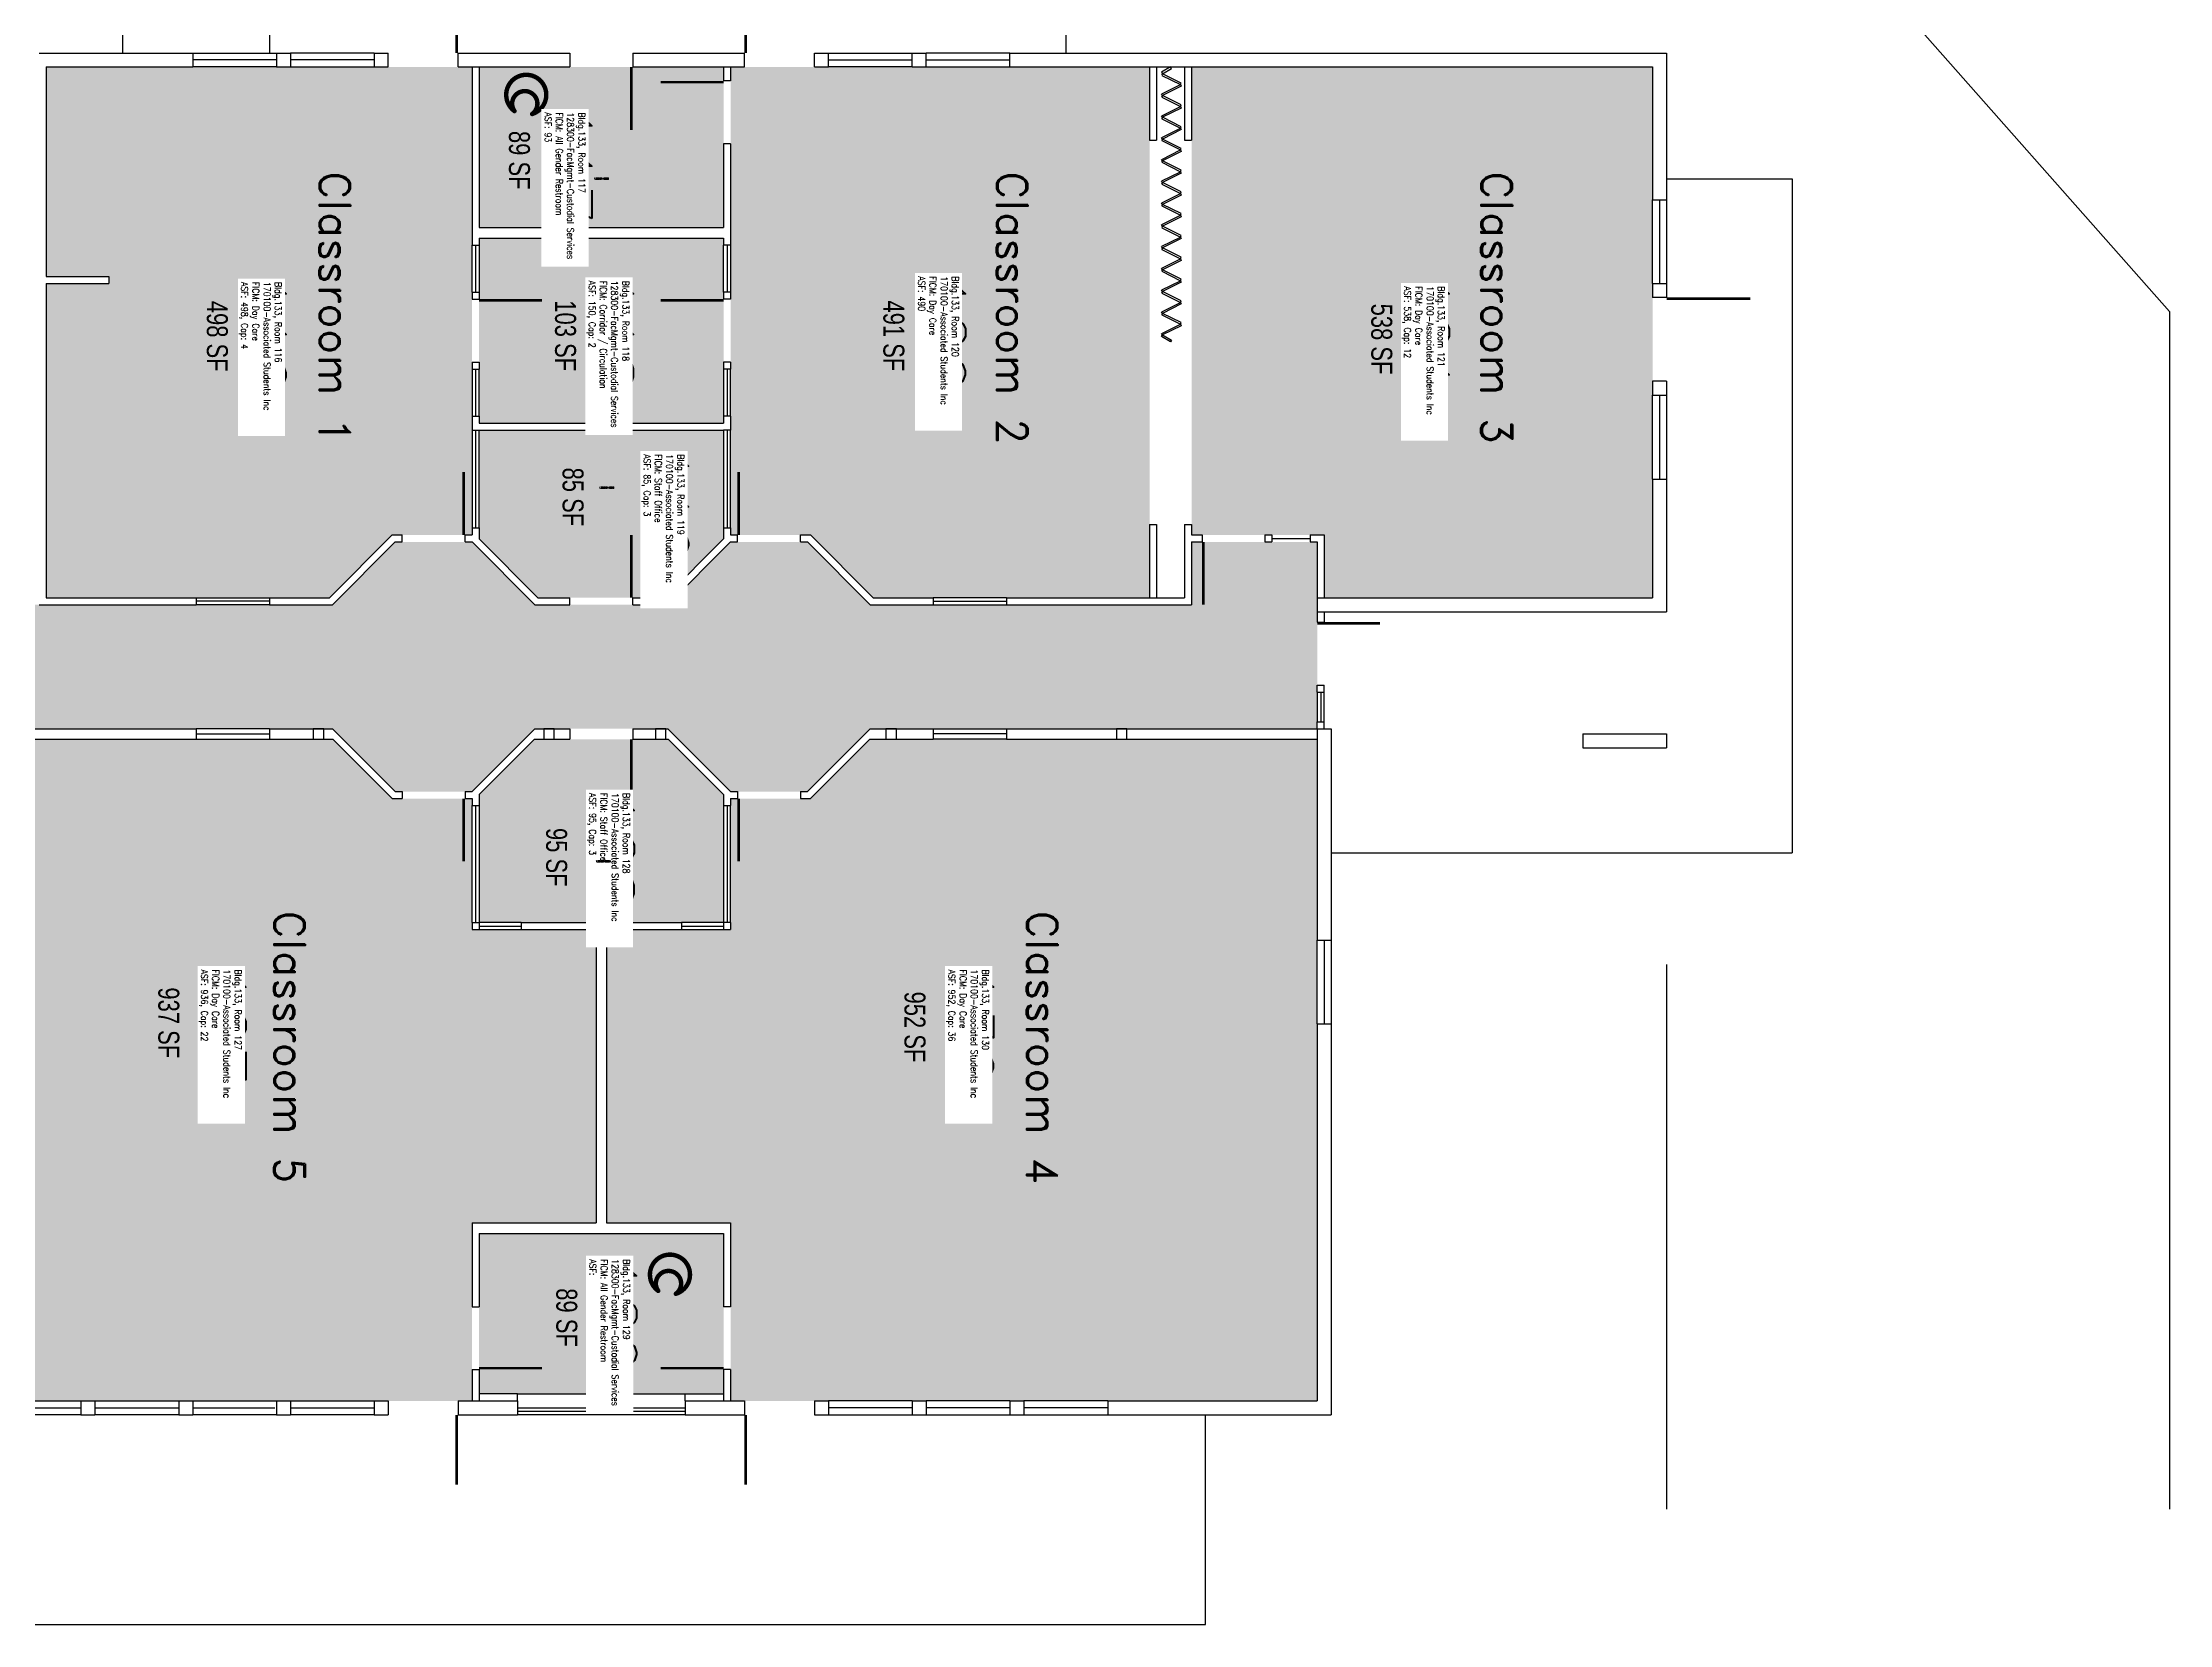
# Model space of a CAD drawing. Header units: inches. Extents: x -336 to 2272, y -120 to 1248.
# Drawn here: x 1054 to 2272, y -120 to 786 of the extents above; entities that cross this region are included whole.
import ezdxf
from ezdxf.enums import TextEntityAlignment as Align

# ---------------------------------------------------------------- set-up
doc = ezdxf.new("R2010")
doc.units = ezdxf.units.IN
doc.header["$LTSCALE"] = 100
doc.header["$MEASUREMENT"] = 0
doc.layers.get('0').update_dxf_attribs({"linetype": 'CONTINUOUS'})
for name, color, linetype in [('A-COLS', 5, 'CONTINUOUS'), ('A-DOOR', 2, 'CONTINUOUS'), ('A-GLAZ', 1, 'CONTINUOUS'), ('A-GLAZ-SILL', 2, 'CONTINUOUS'), ('A-IDEN-ICON', 4, 'CONTINUOUS'), ('A-IDEN-RNUM', 7, 'CONTINUOUS'), ('A-IDEN-SNUM', 4, 'CONTINUOUS'), ('A-IDEN-TEXT', 4, 'CONTINUOUS'), ('A-IDEN-VNUM', 4, 'CONTINUOUS'), ('A-SITE', 3, 'CONTINUOUS'), ('A-WALL', 5, 'CONTINUOUS'), ('AREA-TEXT', 3, 'CONTINUOUS'), ('Rooms-Category-Color', 7, 'CONTINUOUS'), ('Rooms-College-Color', 7, 'CONTINUOUS'), ('Rooms-Department-Color', 7, 'CONTINUOUS'), ('Rooms-Division-Color', 7, 'CONTINUOUS'), ('Rooms-Information', 7, 'CONTINUOUS')]:
    doc.layers.add(name, color=color, linetype=linetype)
doc.styles.add('AREA', font='arial.ttf', dxfattribs={"width": 0.75, "height": 12})
doc.styles.add('ROOMSNUMBER', font='TXT.SHX', dxfattribs={"height": 1})
doc.styles.add('ROOMVNUMBER', font='simplex.shx', dxfattribs={"width": 0.85})
doc.styles.add('TEXT', font='ROMAND')

# ---------------------------------------------------------------- blocks, each defined once
blk = doc.blocks.new('CPBATH')
at = {"const_width": 0.0127}
for points in [[(0.0571, 0.0168, 0.861492), (-0.0551, 0, 1)], [(-0.0551, 0, 0.726902), (0.0487, -0.0337, 1)], [(0.0571, 0.0168, 0.729002), (-0.0084, -0.0042, 1)], [(-0.0084, -0.0042, 0.609468), (0.0487, -0.0337, 1)]]:
    blk.add_lwpolyline(points, format="xyb", dxfattribs=at)
at = {"const_width": 0.00637}
for points in [[(0.0544, 0.0152, 1), (0.0599, 0.0184, 1)], [(0.0459, -0.0353, 1), (0.0515, -0.0321, 1)]]:
    blk.add_lwpolyline(points, format="xyb", close=True, dxfattribs=at)

msp = doc.modelspace()

# ---------------------------------------------------------------- hatches: boundary and pattern name
at = {"layer": 'Rooms-Category-Color', "true_color": 0xffe090}
for points in [[(1056, 468), (1056, 648), (1092, 648), (1092, 652), (1056, 652), (1056, 772), (1300, 772), (1300, 504), (1254.3, 504), (1218.3, 468)], [(1448, 504), (1448, 772), (1688, 772), (1688, 468), (1529.7, 468), (1493.7, 504)], [(1712, 772), (1976, 772), (1976, 468), (1788, 468), (1788, 504), (1712, 504)], [(970, 8), (970, 387), (1220.3, 387), (1254.3, 353), (1300, 353), (1300, 278), (1371, 278), (1371, 110), (1300, 110), (1300, 8)], [(1448, 8), (1448, 110), (1377, 110), (1377, 278), (1448, 278), (1448, 353), (1493.7, 353), (1527.7, 387), (1784, 387), (1784, 8)]]:
    msp.add_hatch(color=41, dxfattribs=at).paths.add_polyline_path(points)
at = {"layer": 'Rooms-Category-Color', "true_color": 0xadadad}
for points in [[(1304, 680), (1304, 772), (1444, 772), (1444, 680)], [(1304, 568), (1304, 674), (1444, 674), (1444, 568)], [(152, 393), (152, 464), (1220, 464), (1256, 500), (1300, 500), (1336, 464), (1412, 464), (1448, 500), (1492, 500), (1528, 464), (1712, 464), (1712, 500), (1784, 500), (1784, 393), (1528, 393), (1492, 357), (1448, 357), (1412, 393), (1336, 393), (1300, 357), (1256, 357), (1220, 393), (716, 393), (680, 357), (636, 357), (600, 393), (524, 393), (488, 357), (444, 357), (408, 393)], [(1304, 12), (1304, 104), (1444, 104), (1444, 12)]]:
    msp.add_hatch(color=253, dxfattribs=at).paths.add_polyline_path(points)
at = {"layer": 'Rooms-Category-Color', "true_color": 0xfa9ba3}
for points in [[(1304, 501.7), (1304, 564), (1444, 564), (1444, 501.7), (1410.3, 468), (1337.7, 468)], [(1304, 282), (1304, 355.3), (1335.7, 387), (1412.3, 387), (1444, 355.3), (1444, 282)]]:
    msp.add_hatch(color=241, dxfattribs=at).paths.add_polyline_path(points)
at = {"layer": 'Rooms-College-Color', "true_color": 0xadadad}
for points in [[(1056, 468), (1056, 648), (1092, 648), (1092, 652), (1056, 652), (1056, 772), (1300, 772), (1300, 504), (1254.3, 504), (1218.3, 468)], [(1304, 680), (1304, 772), (1444, 772), (1444, 680)], [(1448, 504), (1448, 772), (1688, 772), (1688, 468), (1529.7, 468), (1493.7, 504)], [(1712, 772), (1976, 772), (1976, 468), (1788, 468), (1788, 504), (1712, 504)], [(1304, 568), (1304, 674), (1444, 674), (1444, 568)], [(1304, 501.7), (1304, 564), (1444, 564), (1444, 501.7), (1410.3, 468), (1337.7, 468)], [(152, 393), (152, 464), (1220, 464), (1256, 500), (1300, 500), (1336, 464), (1412, 464), (1448, 500), (1492, 500), (1528, 464), (1712, 464), (1712, 500), (1784, 500), (1784, 393), (1528, 393), (1492, 357), (1448, 357), (1412, 393), (1336, 393), (1300, 357), (1256, 357), (1220, 393), (716, 393), (680, 357), (636, 357), (600, 393), (524, 393), (488, 357), (444, 357), (408, 393)], [(970, 8), (970, 387), (1220.3, 387), (1254.3, 353), (1300, 353), (1300, 278), (1371, 278), (1371, 110), (1300, 110), (1300, 8)], [(1304, 282), (1304, 355.3), (1335.7, 387), (1412.3, 387), (1444, 355.3), (1444, 282)], [(1448, 8), (1448, 110), (1377, 110), (1377, 278), (1448, 278), (1448, 353), (1493.7, 353), (1527.7, 387), (1784, 387), (1784, 8)], [(1304, 12), (1304, 104), (1444, 104), (1444, 12)]]:
    msp.add_hatch(color=253, dxfattribs=at).paths.add_polyline_path(points)
at = {"layer": 'Rooms-Department-Color', "true_color": 0x604aed}
for points in [[(1056, 468), (1056, 648), (1092, 648), (1092, 652), (1056, 652), (1056, 772), (1300, 772), (1300, 504), (1254.3, 504), (1218.3, 468)], [(1448, 504), (1448, 772), (1688, 772), (1688, 468), (1529.7, 468), (1493.7, 504)], [(1712, 772), (1976, 772), (1976, 468), (1788, 468), (1788, 504), (1712, 504)], [(1304, 501.7), (1304, 564), (1444, 564), (1444, 501.7), (1410.3, 468), (1337.7, 468)], [(970, 8), (970, 387), (1220.3, 387), (1254.3, 353), (1300, 353), (1300, 278), (1371, 278), (1371, 110), (1300, 110), (1300, 8)], [(1304, 282), (1304, 355.3), (1335.7, 387), (1412.3, 387), (1444, 355.3), (1444, 282)], [(1448, 8), (1448, 110), (1377, 110), (1377, 278), (1448, 278), (1448, 353), (1493.7, 353), (1527.7, 387), (1784, 387), (1784, 8)]]:
    msp.add_hatch(color=173, dxfattribs=at).paths.add_polyline_path(points)
at = {"layer": 'Rooms-Department-Color', "true_color": 0xacacac}
for points in [[(1304, 680), (1304, 772), (1444, 772), (1444, 680)], [(1304, 568), (1304, 674), (1444, 674), (1444, 568)], [(152, 393), (152, 464), (1220, 464), (1256, 500), (1300, 500), (1336, 464), (1412, 464), (1448, 500), (1492, 500), (1528, 464), (1712, 464), (1712, 500), (1784, 500), (1784, 393), (1528, 393), (1492, 357), (1448, 357), (1412, 393), (1336, 393), (1300, 357), (1256, 357), (1220, 393), (716, 393), (680, 357), (636, 357), (600, 393), (524, 393), (488, 357), (444, 357), (408, 393)], [(1304, 12), (1304, 104), (1444, 104), (1444, 12)]]:
    msp.add_hatch(color=253, dxfattribs=at).paths.add_polyline_path(points)
at = {"layer": 'Rooms-Division-Color', "true_color": 0x604aed}
for points in [[(1056, 468), (1056, 648), (1092, 648), (1092, 652), (1056, 652), (1056, 772), (1300, 772), (1300, 504), (1254.3, 504), (1218.3, 468)], [(1448, 504), (1448, 772), (1688, 772), (1688, 468), (1529.7, 468), (1493.7, 504)], [(1712, 772), (1976, 772), (1976, 468), (1788, 468), (1788, 504), (1712, 504)], [(1304, 501.7), (1304, 564), (1444, 564), (1444, 501.7), (1410.3, 468), (1337.7, 468)], [(970, 8), (970, 387), (1220.3, 387), (1254.3, 353), (1300, 353), (1300, 278), (1371, 278), (1371, 110), (1300, 110), (1300, 8)], [(1304, 282), (1304, 355.3), (1335.7, 387), (1412.3, 387), (1444, 355.3), (1444, 282)], [(1448, 8), (1448, 110), (1377, 110), (1377, 278), (1448, 278), (1448, 353), (1493.7, 353), (1527.7, 387), (1784, 387), (1784, 8)]]:
    msp.add_hatch(color=173, dxfattribs=at).paths.add_polyline_path(points)
at = {"layer": 'Rooms-Division-Color', "true_color": 0xadadad}
for points in [[(1304, 680), (1304, 772), (1444, 772), (1444, 680)], [(1304, 568), (1304, 674), (1444, 674), (1444, 568)], [(152, 393), (152, 464), (1220, 464), (1256, 500), (1300, 500), (1336, 464), (1412, 464), (1448, 500), (1492, 500), (1528, 464), (1712, 464), (1712, 500), (1784, 500), (1784, 393), (1528, 393), (1492, 357), (1448, 357), (1412, 393), (1336, 393), (1300, 357), (1256, 357), (1220, 393), (716, 393), (680, 357), (636, 357), (600, 393), (524, 393), (488, 357), (444, 357), (408, 393)], [(1304, 12), (1304, 104), (1444, 104), (1444, 12)]]:
    msp.add_hatch(color=253, dxfattribs=at).paths.add_polyline_path(points)

# ---------------------------------------------------------------- linework, layer by layer
at = {"layer": 'A-COLS'}
for points in [[(1209, 393), (1209, 387), (1215, 387), (1215, 393)], [(1341, 393), (1341, 387), (1347, 387), (1347, 393)], [(1405, 393), (1405, 387), (1411, 387), (1411, 393)], [(1537, 393), (1537, 387), (1543, 387), (1543, 393)], [(1669, 393), (1669, 387), (1675, 387), (1675, 393)]]:
    msp.add_lwpolyline(points, close=True, dxfattribs=at)
at = {"layer": 'A-DOOR'}
for p, q in [((1700, 772), (1694.8, 769)), ((1694.8, 769), (1695.3, 768.1)), ((1695.3, 768.1), (1694.8, 767.3)), ((1695.3, 768.1), (1700.5, 771.1)), ((1706, 762.8), (1695.3, 768.1)), ((1700.5, 771.1), (1700, 772)), ((1695.3, 755.7), (1694.8, 756.5)), ((1695.3, 755.7), (1694.8, 754.8)), ((1694.9, 767.2), (1705.6, 761.9)), ((1694.9, 756.6), (1705.6, 761.9)), ((1706, 761), (1695.3, 755.7)), ((1706, 750.3), (1695.3, 755.7)), ((1705.6, 761.9), (1706, 762.8)), ((1705.6, 761.9), (1706, 761)), ((1695.3, 743.2), (1694.8, 744.1)), ((1695.3, 743.2), (1694.8, 742.3)), ((1694.9, 754.8), (1705.6, 749.4)), ((1694.9, 744.1), (1705.6, 749.4)), ((1706, 748.5), (1695.3, 743.2)), ((1706, 737.8), (1695.3, 743.2)), ((1705.6, 749.4), (1706, 750.3)), ((1705.6, 749.4), (1706, 748.5)), ((1695.3, 730.7), (1694.8, 731.6)), ((1694.9, 742.3), (1705.6, 737)), ((1694.9, 731.6), (1705.6, 737)), ((1706, 736.1), (1695.3, 730.7)), ((1705.6, 737), (1706, 737.8)), ((1705.6, 737), (1706, 736.1)), ((1695.3, 730.7), (1694.8, 729.9)), ((1695.3, 718.2), (1694.8, 719.1)), ((1694.9, 729.8), (1705.6, 724.5)), ((1694.9, 719.1), (1705.6, 724.5)), ((1706, 725.4), (1695.3, 730.7)), ((1706, 723.6), (1695.3, 718.2)), ((1705.6, 724.5), (1706, 725.4)), ((1705.6, 724.5), (1706, 723.6)), ((1695.3, 718.2), (1694.8, 717.4)), ((1695.3, 705.8), (1694.8, 706.6)), ((1694.9, 717.4), (1705.6, 712)), ((1694.9, 706.7), (1705.6, 712)), ((1706, 712.9), (1695.3, 718.2)), ((1706, 711.1), (1695.3, 705.8)), ((1705.6, 712), (1706, 712.9)), ((1705.6, 712), (1706, 711.1)), ((1695.3, 705.8), (1694.8, 704.9)), ((1694.9, 704.9), (1705.6, 699.5)), ((1694.9, 694.2), (1705.6, 699.5)), ((1706, 700.4), (1695.3, 705.8)), ((1706, 698.6), (1695.3, 693.3)), ((1705.6, 699.5), (1706, 700.4)), ((1705.6, 699.5), (1706, 698.6)), ((1695.3, 693.3), (1694.8, 694.2)), ((1695.3, 693.3), (1694.8, 692.4)), ((1694.9, 692.4), (1705.6, 687.1)), ((1694.9, 681.7), (1705.6, 687.1)), ((1706, 688), (1695.3, 693.3)), ((1706, 686.2), (1695.3, 680.8)), ((1705.6, 687.1), (1706, 688)), ((1705.6, 687.1), (1706, 686.2)), ((1695.3, 680.8), (1694.8, 681.7)), ((1695.3, 680.8), (1694.8, 680)), ((1694.9, 679.9), (1705.6, 674.6)), ((1694.9, 669.3), (1705.6, 674.6)), ((1706, 675.5), (1695.3, 680.8)), ((1706, 673.7), (1695.3, 668.4)), ((1705.6, 674.6), (1706, 675.5)), ((1705.6, 674.6), (1706, 673.7)), ((1695.3, 668.4), (1694.8, 669.2)), ((1695.3, 668.4), (1694.8, 667.5)), ((1694.9, 667.5), (1705.6, 662.1)), ((1694.9, 656.8), (1705.6, 662.1)), ((1706, 663), (1695.3, 668.4)), ((1706, 661.2), (1695.3, 655.9)), ((1705.6, 662.1), (1706, 663)), ((1705.6, 662.1), (1706, 661.2)), ((1695.3, 655.9), (1694.8, 656.8)), ((1695.3, 655.9), (1694.8, 655)), ((1694.9, 655), (1705.6, 649.6)), ((1694.9, 644.3), (1705.6, 649.6)), ((1706, 650.5), (1695.3, 655.9)), ((1706, 648.8), (1695.3, 643.4)), ((1705.6, 649.6), (1706, 650.5)), ((1705.6, 649.6), (1706, 648.8)), ((1695.3, 643.4), (1694.8, 644.3)), ((1695.3, 643.4), (1694.8, 642.5)), ((1694.9, 642.5), (1705.6, 637.2)), ((1694.9, 631.8), (1705.6, 637.2)), ((1706, 638.1), (1695.3, 643.4)), ((1706, 636.3), (1695.3, 630.9)), ((1705.6, 637.2), (1706, 638.1)), ((1705.6, 637.2), (1706, 636.3)), ((1695.3, 630.9), (1694.8, 631.8)), ((1695.3, 630.9), (1694.8, 630.1)), ((1694.9, 630), (1705.6, 624.7)), ((1694.9, 619.4), (1705.6, 624.7)), ((1706, 625.6), (1695.3, 630.9)), ((1706, 623.8), (1695.3, 618.5)), ((1705.6, 624.7), (1706, 625.6)), ((1705.6, 624.7), (1706, 623.8)), ((1695.3, 618.5), (1694.8, 619.3)), ((1694.8, 617.6), (1695.3, 618.5)), ((1700, 614.6), (1694.8, 617.6)), ((1695.3, 618.5), (1700.5, 615.5)), ((1700.5, 615.5), (1700, 614.6))]:
    msp.add_line(p, q, dxfattribs=at)
for points in [[(1291.2, 780, 1.5, 1.5, 0), (1291.2, 820, 0, 0, 0), (1292, 820, 0, 0, 0.414214), (1252, 780, 0, 0, 0.414214)], [(1456.7, 780, 1.5, 1.5, 0), (1456.7, 820, 0, 0, 0), (1456, 820, 0, 0, -0.414214), (1496, 780, 0, 0, -0.414214)], [(1391.2, 772, 1.5, 1.5, 0), (1391.2, 736, 0, 0, 0), (1390.5, 736, 0, 0, -0.414214), (1356, 773.5, 0, 0, -0.414214)], [(1444, 763.3, 1.5, 1.5, 0), (1408, 763.3, 0, 0, 0), (1408, 762.5, 0, 0, 0.414214), (1445.5, 728, 0, 0, 0.414214)], [(1304, 638.3, 1.5, 1.5, 0), (1340, 638.3, 0, 0, 0), (1340, 637.5, 0, 0, -0.414214), (1302.5, 603, 0, 0, -0.414214)], [(1444, 638.3, 1.5, 1.5, 0), (1408, 638.3, 0, 0, 0), (1408, 637.5, 0, 0, 0.414214), (1445.5, 603, 0, 0, 0.414214)], [(1984, 639.3, 1.5, 1.5, 0), (2032, 639.3, 0, 0, 0), (2032, 640, 0, 0, -0.414214), (1984, 592, 0, 0, -0.414214)], [(1295.2, 504, 1.5, 1.5, 0), (1295.2, 540, 0, 0, 0), (1294.5, 540, 0, 0, 0.414214), (1260, 502.5, 0, 0, 0.414214)], [(1452.7, 504, 1.5, 1.5, 0), (1452.7, 540, 0, 0, 0), (1453.5, 540, 0, 0, -0.414214), (1488, 502.5, 0, 0, -0.414214)], [(1391.2, 468, 1.5, 1.5, 0), (1391.2, 504, 0, 0, 0), (1390.5, 504, 0, 0, 0.414214), (1356, 466.5, 0, 0, 0.414214)], [(1718.7, 500, 1.5, 1.5, 0), (1718.7, 464, 0, 0, 0), (1719.5, 464, 0, 0, 0.414214), (1754, 501.5, 0, 0, 0.414214)], [(1784, 453.3, 1.5, 1.5, 0), (1820, 453.3, 0, 0, 0), (1820, 452.5, 0, 0, -0.414214), (1782.5, 418, 0, 0, -0.414214)], [(1391.2, 387, 1.5, 1.5, 0), (1391.2, 351, 0, 0, 0), (1390.5, 351, 0, 0, -0.414214), (1356, 388.5, 0, 0, -0.414214)], [(1295.2, 353, 1.5, 1.5, 0), (1295.2, 317, 0, 0, 0), (1294.5, 317, 0, 0, -0.414214), (1260, 354.5, 0, 0, -0.414214)], [(1452.7, 353, 1.5, 1.5, 0), (1452.7, 317, 0, 0, 0), (1453.5, 317, 0, 0, 0.414214), (1488, 354.5, 0, 0, 0.414214)], [(1304, 26.8, 1.5, 1.5, 0), (1340, 26.8, 0, 0, 0), (1340, 27.5, 0, 0, 0.414214), (1302.5, 62, 0, 0, 0.414214)], [(1444, 26.8, 1.5, 1.5, 0), (1408, 26.8, 0, 0, 0), (1408, 27.5, 0, 0, -0.414214), (1445.5, 62, 0, 0, -0.414214)], [(1291.2, 0, 1.5, 1.5, 0), (1291.2, -40, 0, 0, 0), (1292, -40, 0, 0, -0.414214), (1252, 0, 0, 0, -0.414214)], [(1456.7, 0, 1.5, 1.5, 0), (1456.7, -40, 0, 0, 0), (1456, -40, 0, 0, 0.414214), (1496, 0, 0, 0, 0.414214)]]:
    msp.add_lwpolyline(points, format="xyseb", dxfattribs=at)
at = {"layer": 'A-GLAZ'}
for p, q in [((1188, 776), (1140, 776)), ((1244, 776), (1196, 776)), ((1504, 776), (1552, 776)), ((1560, 776), (1608, 776)), ((1980, 696), (1980, 648)), ((1302, 670), (1302, 643)), ((1446, 670), (1446, 643)), ((1302, 599), (1302, 572)), ((1446, 599), (1446, 572)), ((1980, 584), (1980, 536)), ((1302, 564), (1302, 508)), ((1446, 564), (1446, 508)), ((1758, 502), (1780, 502)), ((1184, 466), (1142, 466)), ((1564, 466), (1606, 466)), ((1786, 414), (1786, 397)), ((1142, 390), (1184, 390)), ((1606, 390), (1564, 390)), ((1302, 349), (1302, 282)), ((1446, 349), (1446, 282)), ((1304, 280), (1328, 280)), ((1420, 280), (1444, 280)), ((1788, 272), (1788, 224)), ((1028, 4), (1076, 4)), ((1084, 4), (1132, 4)), ((1140, 4), (1187, 4)), ((1196, 4), (1244, 4)), ((1422, 2), (1326, 2)), ((1552, 4), (1504, 4)), ((1608, 4), (1560, 4)), ((1664, 4), (1616, 4))]:
    msp.add_line(p, q, dxfattribs=at)
at = {"layer": 'A-GLAZ-SILL'}
for p, q in [((1140, 780), (1188, 780)), ((1244, 780), (1196, 780)), ((1504, 780), (1552, 780)), ((1608, 780), (1560, 780)), ((1188, 772), (1140, 772)), ((1196, 772), (1244, 772)), ((1552, 772), (1504, 772)), ((1560, 772), (1608, 772)), ((1976, 648), (1976, 696)), ((1984, 696), (1984, 648)), ((1300, 643), (1300, 670)), ((1304, 670), (1304, 643)), ((1444, 643), (1444, 670)), ((1448, 670), (1448, 643)), ((1300, 599), (1300, 572)), ((1304, 572), (1304, 599)), ((1444, 599), (1444, 572)), ((1448, 572), (1448, 599)), ((1976, 536), (1976, 584)), ((1984, 584), (1984, 536)), ((1300, 564), (1300, 508)), ((1304, 508), (1304, 564)), ((1444, 564), (1444, 508)), ((1448, 508), (1448, 564)), ((1142, 468), (1184, 468)), ((1184, 464), (1142, 464)), ((1606, 468), (1564, 468)), ((1564, 464), (1606, 464)), ((1784, 414), (1784, 397)), ((1788, 397), (1788, 414)), ((1184, 393), (1142, 393)), ((1564, 393), (1606, 393)), ((1142, 387), (1184, 387)), ((1606, 387), (1564, 387)), ((1300, 282), (1300, 349)), ((1304, 349), (1304, 282)), ((1444, 349), (1444, 282)), ((1448, 282), (1448, 349)), ((1328, 282), (1304, 282)), ((1444, 282), (1420, 282)), ((1304, 278), (1328, 278)), ((1420, 278), (1444, 278)), ((1784, 224), (1784, 272)), ((1792, 272), (1792, 224)), ((1028, 8), (1076, 8)), ((1076, 0), (1028, 0)), ((1084, 8), (1132, 8)), ((1132, 0), (1084, 0)), ((1140, 8), (1188, 8)), ((1188, 0), (1140, 0)), ((1196, 8), (1244, 8)), ((1244, 0), (1196, 0)), ((1326, 4), (1422, 4)), ((1422, 0), (1326, 0)), ((1552, 8), (1504, 8)), ((1504, 0), (1552, 0)), ((1608, 8), (1560, 8)), ((1560, 0), (1608, 0)), ((1664, 8), (1616, 8)), ((1616, 0), (1664, 0))]:
    msp.add_line(p, q, dxfattribs=at)
at = {"layer": 'A-SITE'}
for p, q in [((1100, 780), (1100, 1116)), ((1844, 1116), (2272, 632)), ((1184, 876), (1184, 780)), ((1640, 876), (1640, 780)), ((1984, 708), (2056, 708)), ((2056, 708), (2056, 322)), ((2272, 632), (2272, -54)), ((1792, 322), (2056, 322)), ((1984, 258), (1984, -54)), ((1720, -120), (1720, 0)), ((216, -120), (1720, -120))]:
    msp.add_line(p, q, dxfattribs=at)
at = {"layer": 'A-WALL'}
for p, q in [((1052, 780), (1140, 780)), ((1140, 780), (1140, 772)), ((1188, 780), (1188, 772)), ((1188, 780), (1196, 780)), ((1196, 780), (1196, 772)), ((1244, 780), (1244, 772)), ((1244, 780), (1252, 780)), ((1252, 772), (1252, 780)), ((1292, 780), (1356, 780)), ((1292, 772), (1292, 780)), ((1356, 780), (1356, 772)), ((1392, 780), (1392, 772)), ((1392, 780), (1456, 780)), ((1456, 772), (1456, 780)), ((1496, 780), (1504, 780)), ((1496, 772), (1496, 780)), ((1504, 772), (1504, 780)), ((1552, 772), (1552, 780)), ((1552, 780), (1560, 780)), ((1560, 772), (1560, 780)), ((1608, 772), (1608, 780)), ((1608, 780), (1984, 780)), ((1984, 780), (1984, 696)), ((1056, 772), (1140, 772)), ((1056, 772), (1056, 652)), ((1188, 772), (1196, 772)), ((1244, 772), (1252, 772)), ((1292, 772), (1356, 772)), ((1300, 772), (1300, 670)), ((1304, 772), (1304, 680)), ((1392, 772), (1456, 772)), ((1444, 772), (1444, 764)), ((1448, 772), (1448, 764)), ((1496, 772), (1504, 772)), ((1552, 772), (1560, 772)), ((1608, 772), (1976, 772)), ((1688, 772), (1688, 730)), ((1692, 772), (1692, 730)), ((1708, 772), (1708, 730)), ((1712, 772), (1712, 730)), ((1976, 772), (1976, 696)), ((1448, 764), (1444, 764)), ((1444, 728), (1444, 680)), ((1448, 728), (1444, 728)), ((1448, 728), (1448, 670)), ((1688, 730), (1692, 730)), ((1708, 730), (1712, 730)), ((1976, 696), (1984, 696)), ((1300, 670), (1304, 670)), ((1304, 680), (1444, 680)), ((1304, 674), (1444, 674)), ((1304, 674), (1304, 670)), ((1444, 674), (1444, 670)), ((1448, 670), (1444, 670)), ((1056, 652), (1092, 652)), ((1056, 648), (1092, 648)), ((1056, 648), (1056, 468)), ((1092, 652), (1092, 648)), ((1976, 648), (1984, 648)), ((1976, 648), (1976, 640)), ((1984, 648), (1984, 640)), ((1300, 643), (1304, 643)), ((1300, 643), (1300, 639)), ((1300, 639), (1304, 639)), ((1304, 643), (1304, 639)), ((1448, 643), (1444, 643)), ((1444, 643), (1444, 639)), ((1448, 639), (1444, 639)), ((1448, 643), (1448, 639)), ((1984, 640), (1976, 640)), ((1300, 603), (1304, 603)), ((1300, 603), (1300, 599)), ((1300, 599), (1304, 599)), ((1304, 603), (1304, 599)), ((1448, 603), (1444, 603)), ((1444, 603), (1444, 599)), ((1448, 599), (1444, 599)), ((1448, 603), (1448, 599)), ((1976, 592), (1976, 584)), ((1984, 592), (1976, 592)), ((1984, 592), (1984, 584)), ((1976, 584), (1984, 584)), ((1300, 572), (1304, 572)), ((1300, 572), (1300, 564)), ((1300, 564), (1304, 564)), ((1304, 572), (1304, 568)), ((1304, 568), (1444, 568)), ((1304, 564), (1444, 564)), ((1448, 572), (1444, 572)), ((1444, 572), (1444, 568)), ((1448, 564), (1444, 564)), ((1448, 572), (1448, 564)), ((1976, 536), (1984, 536)), ((1976, 536), (1976, 468)), ((1984, 536), (1984, 460)), ((1254.3, 504), (1218.3, 468)), ((1256, 500), (1220, 464)), ((1254.3, 504), (1260, 504)), ((1256, 500), (1260, 500)), ((1260, 500), (1260, 504)), ((1296, 500), (1296, 504)), ((1296, 504), (1300, 504)), ((1296, 500), (1300, 500)), ((1300, 508), (1304, 508)), ((1300, 508), (1300, 504)), ((1336, 464), (1300, 500)), ((1304, 508), (1304, 501.7)), ((1337.7, 468), (1304, 501.7)), ((1410.3, 468), (1444, 501.7)), ((1412, 464), (1448, 500)), ((1444, 508), (1444, 501.7)), ((1444, 508), (1448, 508)), ((1448, 508), (1448, 504)), ((1448, 504), (1452, 504)), ((1448, 500), (1452, 500)), ((1452, 500), (1452, 504)), ((1488, 500), (1488, 504)), ((1488, 504), (1493.7, 504)), ((1488, 500), (1492, 500)), ((1492, 500), (1528, 464)), ((1493.7, 504), (1529.7, 468)), ((1688, 510), (1692, 510)), ((1688, 510), (1688, 468)), ((1692, 510), (1692, 468)), ((1708, 510), (1708, 468)), ((1708, 510), (1712, 510)), ((1712, 510), (1712, 504)), ((1712, 504), (1718, 504)), ((1712, 500), (1718, 500)), ((1712, 500), (1712, 464)), ((1718, 504), (1718, 500)), ((1754, 504), (1754, 500)), ((1754, 504), (1758, 504)), ((1754, 500), (1758, 500)), ((1758, 504), (1758, 500)), ((1780, 504), (1780, 500)), ((1780, 504), (1788, 504)), ((1780, 500), (1784, 500)), ((1784, 500), (1784, 468)), ((1788, 504), (1788, 468)), ((1052, 464), (1142, 464)), ((1056, 468), (1142, 468)), ((1142, 468), (1142, 464)), ((1184, 468), (1184, 464)), ((1184, 468), (1218.3, 468)), ((1184, 464), (1220, 464)), ((1336, 464), (1356, 464)), ((1337.7, 468), (1356, 468)), ((1356, 464), (1356, 468)), ((1392, 464), (1392, 468)), ((1392, 468), (1410.3, 468)), ((1392, 464), (1412, 464)), ((1528, 464), (1564, 464)), ((1529.7, 468), (1564, 468)), ((1564, 468), (1564, 464)), ((1606, 468), (1606, 464)), ((1606, 468), (1708, 468)), ((1606, 464), (1712, 464)), ((1784, 468), (1784, 460)), ((1784, 468), (1976, 468)), ((1784, 460), (1984, 460)), ((1784, 460), (1784, 454)), ((1784, 454), (1788, 454)), ((1788, 460), (1788, 454)), ((1784, 418), (1788, 418)), ((1784, 414), (1784, 418)), ((1788, 414), (1788, 418)), ((1784, 414), (1788, 414)), ((794, 393), (1142, 393)), ((1142, 393), (1142, 387)), ((1184, 393), (1184, 387)), ((1184, 393), (1220, 393)), ((1256, 357), (1220, 393)), ((1336, 393), (1300, 357)), ((1336, 393), (1356, 393)), ((1356, 393), (1356, 387)), ((1392, 393), (1392, 387)), ((1392, 393), (1412, 393)), ((1412, 393), (1448, 357)), ((1492, 357), (1528, 393)), ((1528, 393), (1564, 393)), ((1564, 393), (1564, 387)), ((1606, 393), (1606, 387)), ((1606, 393), (1784, 393)), ((1784, 393), (1784, 397)), ((1784, 397), (1788, 397)), ((1784, 393), (1784, 272)), ((1784, 393), (1792, 393)), ((1788, 393), (1788, 397)), ((1792, 393), (1792, 272)), ((1936, 390), (1984, 390)), ((1936, 390), (1936, 382)), ((1984, 390), (1984, 382)), ((970, 387), (1142, 387)), ((1184, 387), (1220.3, 387)), ((1254.3, 353), (1220.3, 387)), ((1335.7, 387), (1304, 355.3)), ((1335.7, 387), (1356, 387)), ((1392, 387), (1412.3, 387)), ((1412.3, 387), (1444, 355.3)), ((1493.7, 353), (1527.7, 387)), ((1527.7, 387), (1564, 387)), ((1606, 387), (1784, 387)), ((1936, 382), (1984, 382)), ((1256, 357), (1260, 357)), ((1260, 357), (1260, 353)), ((1296, 357), (1296, 353)), ((1296, 357), (1300, 357)), ((1304, 355.3), (1304, 349)), ((1444, 355.3), (1444, 349)), ((1448, 357), (1452, 357)), ((1452, 357), (1452, 353)), ((1488, 357), (1488, 353)), ((1488, 357), (1492, 357)), ((1254.3, 353), (1260, 353)), ((1296, 353), (1300, 353)), ((1300, 353), (1300, 349)), ((1300, 349), (1304, 349)), ((1444, 349), (1448, 349)), ((1448, 353), (1448, 349)), ((1448, 353), (1452, 353)), ((1488, 353), (1493.7, 353)), ((1300, 282), (1304, 282)), ((1300, 282), (1300, 278)), ((1304, 282), (1304, 278)), ((1328, 282), (1420, 282)), ((1328, 282), (1328, 278)), ((1420, 282), (1420, 278)), ((1448, 282), (1444, 282)), ((1444, 282), (1444, 278)), ((1448, 282), (1448, 278)), ((1300, 278), (1304, 278)), ((1328, 278), (1371, 278)), ((1371, 278), (1371, 110)), ((1377, 278), (1377, 110)), ((1377, 278), (1420, 278)), ((1444, 278), (1448, 278)), ((1784, 272), (1792, 272)), ((1784, 224), (1792, 224)), ((1784, 224), (1784, 8)), ((1792, 224), (1792, 0)), ((1300, 110), (1371, 110)), ((1300, 110), (1300, 62)), ((1377, 110), (1448, 110)), ((1448, 110), (1448, 62)), ((1304, 104), (1304, 62)), ((1304, 104), (1444, 104)), ((1444, 104), (1444, 62)), ((1300, 62), (1304, 62)), ((1448, 62), (1444, 62)), ((1300, 26), (1304, 26)), ((1300, 26), (1300, 8)), ((1304, 26), (1304, 8)), ((1448, 26), (1444, 26)), ((1444, 26), (1444, 8)), ((1448, 26), (1448, 8)), ((1076, 8), (1076, 0)), ((1076, 8), (1084, 8)), ((1076, 0), (1084, 0)), ((1084, 8), (1084, 0)), ((1132, 8), (1132, 0)), ((1132, 8), (1140, 8)), ((1132, 0), (1140, 0)), ((1140, 8), (1140, 0)), ((1188, 8), (1188, 0)), ((1188, 8), (1196, 8)), ((1188, 0), (1196, 0)), ((1196, 8), (1196, 0)), ((1244, 8), (1244, 0)), ((1244, 8), (1252, 8)), ((1244, 0), (1252, 0)), ((1252, 8), (1252, 0)), ((1252, 8), (1252, 0)), ((1292, 8), (1292, 0)), ((1292, 8), (1326, 8)), ((1292, 8), (1292, 0)), ((1292, 0), (1326, 0)), ((1326, 12), (1304, 12)), ((1326, 8), (1326, 12)), ((1326, 12), (1422, 12)), ((1326, 8), (1326, 0)), ((1422, 8), (1422, 12)), ((1422, 12), (1444, 12)), ((1422, 8), (1422, 0)), ((1422, 8), (1456, 8)), ((1422, 0), (1456, 0)), ((1456, 8), (1456, 0)), ((1456, 8), (1456, 0)), ((1496, 8), (1496, 0)), ((1496, 8), (1504, 8)), ((1496, 8), (1496, 0)), ((1496, 0), (1504, 0)), ((1504, 8), (1504, 0)), ((1552, 8), (1552, 0)), ((1552, 8), (1560, 8)), ((1552, 0), (1560, 0)), ((1560, 8), (1560, 0)), ((1608, 8), (1608, 0)), ((1608, 8), (1616, 8)), ((1608, 0), (1616, 0)), ((1616, 8), (1616, 0)), ((1664, 8), (1664, 0)), ((1664, 8), (1784, 8)), ((1664, 0), (1792, 0))]:
    msp.add_line(p, q, dxfattribs=at)

# ---------------------------------------------------------------- block references
at = {"layer": 'A-IDEN-ICON', "xscale": 199.9999999998836, "yscale": 199.9999999998836, "zscale": 199.9999999998836, "rotation": 270.0000000032016}
for p in [(1331, 756.5), (1413.3, 80.8)]:
    msp.add_blockref('CPBATH', p, dxfattribs=at)

# ---------------------------------------------------------------- texts
at = {"layer": 'A-IDEN-RNUM', "style": 'ROOMSNUMBER'}
for s, p in [('0117-00', (1374, 708)), ('0116-00', (1180, 620)), ('0118-00', (1379, 620)), ('0120-00', (1569, 620)), ('0121-00', (1846, 620)), ('0119-00', (1377, 531)), ('0128-00', (1375, 317)), ('0127-00', (1157, 223)), ('0130-00', (1585, 223)), ('0129-00', (1377, 80))]:
    msp.add_text(s, height=1, dxfattribs=at).set_placement(p, align=Align.MIDDLE)
at = {"layer": 'A-IDEN-SNUM', "style": 'ROOMSNUMBER'}
for s, p in [('1330011700', (1374, 708)), ('1330011600', (1180, 620)), ('1330011800', (1379, 620)), ('1330012000', (1569, 620)), ('1330012100', (1846, 620)), ('1330011900', (1377, 531)), ('1330012800', (1375, 317)), ('1330012700', (1157, 223)), ('1330013000', (1585, 223)), ('1330012900', (1377, 80))]:
    msp.add_text(s, height=1, dxfattribs=at).set_placement(p, align=Align.MIDDLE)
at = {"layer": 'A-IDEN-TEXT', "style": 'TEXT'}
for s, p in [('Classroom 1', (1212.4, 712.3)), ('Classroom 2', (1600.2, 712.3)), ('Classroom 3', (1877.7, 712.3)), ('Classroom 5', (1186.4, 288.9)), ('Classroom 4', (1617.5, 288.9))]:
    msp.add_text(s, height=18, rotation=270, dxfattribs=at).set_placement(p)
at = {"layer": 'A-IDEN-VNUM', "style": 'ROOMVNUMBER'}
for s, p in [('117', (1355.1, 716.4)), ('116', (1180, 620)), ('118', (1379, 620)), ('120', (1569, 620)), ('121', (1846, 620)), ('119', (1410.5, 521.3)), ('128', (1379.3, 324.1)), ('127', (1157, 223)), ('130', (1585, 223)), ('129', (1380.7, 57.7))]:
    msp.add_text(s, height=27, rotation=270, dxfattribs=at).set_placement(p, align=Align.MIDDLE)
at = {"layer": 'AREA-TEXT', "style": 'AREA', "width": 0.75}
for s, p in [('89 SF', (1327.1, 718.6)), ('498 SF', (1154.1, 617.8)), ('103 SF', (1353.5, 618.1)), ('491 SF', (1541.5, 618)), ('538 SF', (1820.9, 616.2)), ('85 SF', (1357.8, 525.8)), ('95 SF', (1348.4, 319.4)), ('937 SF', (1126.3, 224.6)), ('952 SF', (1553.6, 222.2)), ('89 SF', (1354.2, 55.8))]:
    msp.add_text(s, height=12, rotation=270, dxfattribs=at).set_placement(p, align=Align.MIDDLE_CENTER)

# ---------------------------------------------------------------- next in the draw order: texts
at = {"layer": 'Rooms-Information', "width": 86.4, "attachment_point": 7, "rotation": 270, "style": 'ROOMVNUMBER', "bg_fill": 3, "box_fill_scale": 1.5, "bg_fill_color": 256, "bg_fill_true_color": 13158600, "bg_fill_transparency": 0}
for s, insert, char_height in [('Bldg.133, Room 117^M^J128300-FacMgmt-Custodial Services^M^JFICM: All Gender Restroom^M^JASF: 93', (1341.6, 746), 3.857), ('Bldg.133, Room 116^M^J170100-Associated Students Inc^M^JFICM: Day Care^M^JASF: 498, Cap: 4', (1166.5, 648.9), 3.857), ('Bldg.133, Room 118^M^J128300-FacMgmt-Custodial Services^M^JFICM: Corridor / Circulation^M^JASF: 150, Cap: 2', (1365.5, 649.6), 3.8571), ('Bldg.133, Room 120^M^J170100-Associated Students Inc^M^JFICM: Day Care^M^JASF: 490', (1555.5, 652.1), 3.857), ('Bldg.133, Room 121^M^J170100-Associated Students Inc^M^JFICM: Day Care^M^JASF: 538, Cap: 12', (1832.5, 646.4), 3.857), ('Bldg.133, Room 119^M^J170100-Associated Students Inc^M^JFICM: Staff Office^M^JASF: 85, Cap: 3', (1397, 550.2), 3.857), ('Bldg.133, Room 128^M^J170100-Associated Students Inc^M^JFICM: Staff Office^M^JASF: 95, Cap: 3', (1365.8, 356.2), 3.857), ('Bldg.133, Room 127^M^J170100-Associated Students Inc^M^JFICM: Day Care^M^JASF: 936, Cap: 22', (1143.5, 255.1), 3.857), ('Bldg.133, Room 130^M^J170100-Associated Students Inc^M^JFICM: Day Care^M^JASF: 952, Cap: 36', (1571.5, 255.1), 3.857), ('Bldg.133, Room 129^M^J128300-FacMgmt-Custodial Services^M^JFICM: All Gender Restroom^M^JASF: ', (1367.2, 89.2), 3.857)]:
    msp.add_mtext(s, dxfattribs=dict(at, insert=insert, char_height=char_height))

doc.saveas('drawing.dxf')
